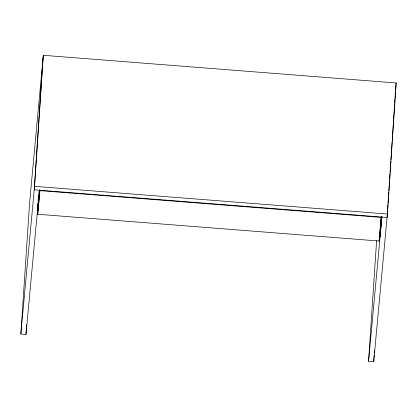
<?xml version="1.0" encoding="UTF-8"?>
<svg xmlns="http://www.w3.org/2000/svg" width="417" height="417" viewBox="0 0 417 417"><rect width="100%" height="100%" fill="white"/><g stroke="black" fill="none" stroke-linecap="round" stroke-linejoin="round"><path stroke-width="0.63" d="M39.375 190.194L25.995 334.434L20.85 334.033L29.597 202.985L43.295 55.299L396.15 82.967L387.403 214.015L373.705 361.701L368.56 361.294L376.614 240.63M42.977 58.745L34.23 189.792L387.085 217.46L387.518 210.976M20.85 334.033L34.548 186.347L43.295 55.299M25.995 334.434L26.386 328.596M26.474 327.298L26.646 324.702M37.978 203.157L37.759 206.405L38.051 203.241M38.145 200.582L38.281 198.612M37.739 214.265L39.928 190.637L381.315 217.408L379.121 241.036L37.739 214.265L39.886 190.006M379.121 241.036L379.559 235.297M380.09 235.417L380.002 236.715L381.847 216.809M380.304 232.186L380.434 230.247M380.565 228.302L380.825 224.424M380.909 223.126L381.253 217.95M380.325 233.27L381.451 216.381M373.705 361.701L374.138 355.211M374.268 353.267L374.44 350.671M387.607 209.678L387.951 204.486M388.039 203.188L388.774 192.159M388.863 190.861L389.598 179.836M389.681 178.539L390.031 173.347M390.114 172.049L390.854 161.019M390.938 159.721L391.287 154.535M391.37 153.237L392.105 142.207M392.194 140.91L392.538 135.718M392.626 134.425L393.361 123.396M393.45 122.098L394.618 104.578M394.706 103.28L395.441 92.256M395.53 90.958L395.832 86.418M37.441 209.85L37.65 207.551M38.171 201.974L38.463 198.81M38.583 197.543L38.875 194.379M38.989 193.113L39.287 189.949M379.673 234.02L381.274 216.777M368.56 361.294L381.941 217.059M395.113 94.179L395.29 92.235M395.53 89.65L396.15 82.967M34.548 186.347L387.403 214.015"/></g></svg>
